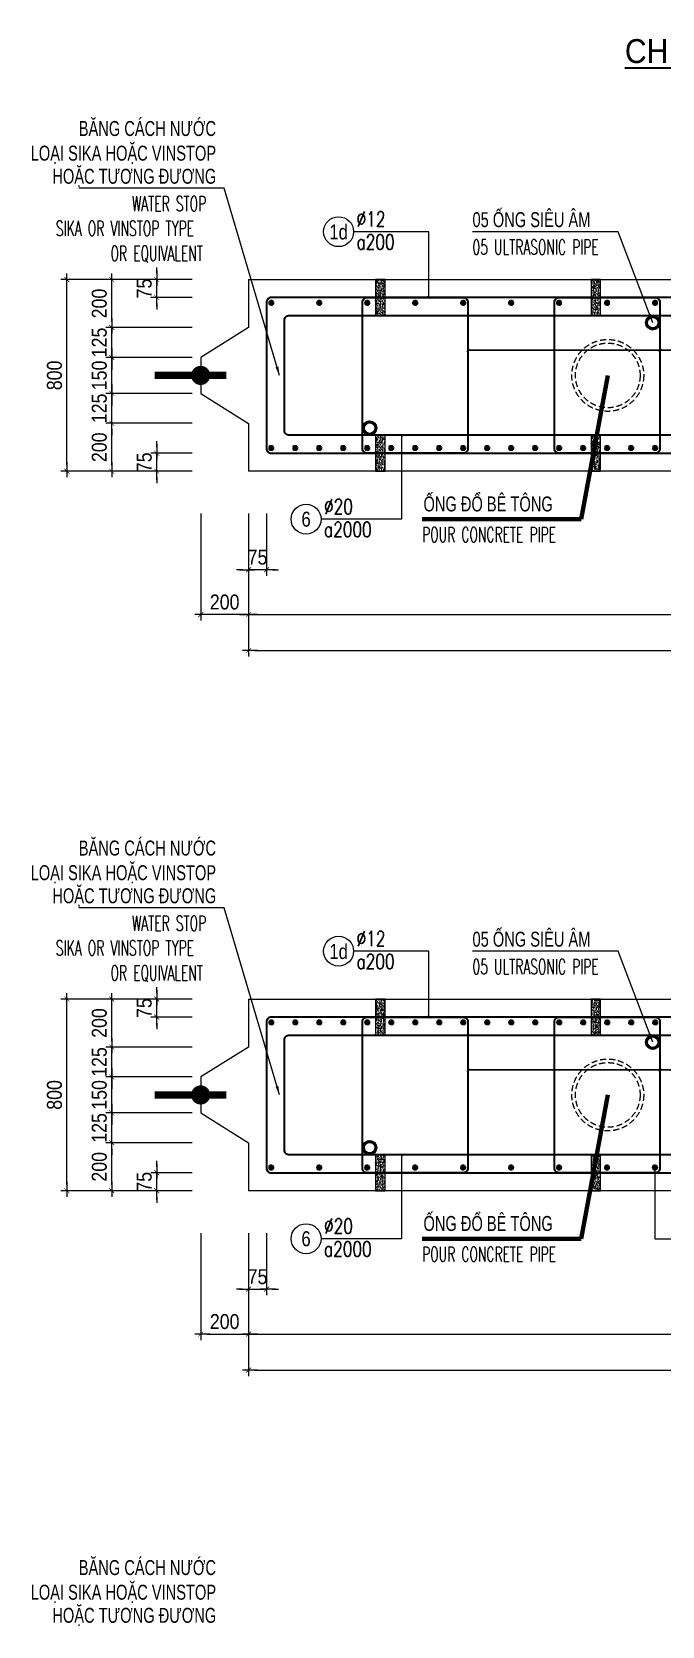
# Model space of a CAD drawing. Header units: millimetres. Extents: x -642477 to 1168880, y -27982 to 330379.
# Drawn here: x 324747 to 332643, y 81783 to 101745 of the extents above; entities that cross this region are included whole.
import ezdxf
from ezdxf.enums import TextEntityAlignment as Align

# ---------------------------------------------------------------- set-up
doc = ezdxf.new("R2010")
doc.units = ezdxf.units.MM
doc.linetypes.add('HIDDEN', pattern=[0.375, 0.25, -0.125])
doc.layers.get('0').update_dxf_attribs({"lineweight": 20})
doc.layers.get('Defpoints').update_dxf_attribs({"color": 151, "lineweight": 9})
for name, color, linetype, lineweight in [('NDC_S_BREAK-LINE', 1, 'Continuous', 15), ('NDC_S_DIAPHGRAM WALL', 3, 'Continuous', 20), ('NDC_S_DIM', 1, 'Continuous', 15), ('NDC_S_ENG TITLE', 3, 'Continuous', 20), ('NDC_S_HATCH MATERIAL', 8, 'Continuous', 13), ('NDC_S_LEADER', 1, 'Continuous', 15), ('NDC_S_LEVEL TEXT', 7, 'Continuous', 20), ('NDC_S_REBAR', 4, 'Continuous', 35), ('NDC_S_VN TEXT', 7, 'Continuous', 20), ('NDC_S_VN TITLE', 6, 'Continuous', 35)]:
    doc.layers.add(name, color=color, linetype=linetype, lineweight=lineweight)
doc.layers.add('NDC_S_REBAR DES.', color=2, linetype='Continuous')
doc.styles.add('ARIAL', font='arial.ttf', dxfattribs={"width": 0.8})
doc.styles.add('NDC_ARIAL', font='arial.ttf', dxfattribs={"width": 0.85})
doc.styles.add('NDC_DIM', font='', dxfattribs={"width": 0.75})
doc.styles.add('NDC_EN TXT', font='romans.shx', dxfattribs={"width": 0.8})
doc.styles.get('NDC_DIM').set_extended_font_data('Dotum')
doc.dimstyles.new('A1-NDC-1-25 (x3)', dxfattribs={"dimscale": 75, "dimtxt": 2.5, "dimasz": 1, "dimexe": 1, "dimexo": 0, "dimgap": 0.8, "dimtad": 1, "dimdec": 0, "dimlfac": 0.333333, "dimdsep": 46, "dimtxsty": 'NDC_ARIAL', "dimblk": 'DIMMARK', "dimcen": 49999.938995, "dimdle": 1.5, "dimclrd": 1, "dimclre": 1, "dimclrt": 3, "dimadec": 0, "dimazin": 0, "dimtfac": 1, "dimtdec": 0, "dimtix": 1, "dimtmove": 2, "dimatfit": 3, "dimfxl": 1, "dimarcsym": 0})
doc.dimstyles.new('NDC_dim_25', dxfattribs={"dimscale": 25, "dimtxt": 2.2, "dimasz": 1.5, "dimexe": 1.5, "dimexo": 2.5, "dimgap": 1, "dimtad": 1, "dimdec": 0, "dimzin": 0, "dimdsep": 46, "dimtxsty": 'NDC_DIM', "dimblk": 'DIMMARK', "dimcen": 0.09, "dimdle": 1.2, "dimclrd": 1, "dimclre": 1, "dimclrt": 3, "dimadec": 0, "dimazin": 0, "dimtfac": 1, "dimtdec": 0, "dimtix": 1, "dimtofl": 0, "dimtmove": 0, "dimatfit": 3, "dimfxl": 6, "dimfxlon": 1, "dimtolj": 1, "dimtzin": 0, "dimarcsym": 0})

# ---------------------------------------------------------------- blocks, each defined once
blk = doc.blocks.new('DIMMARK')
at = {"layer": 'NDC_S_DIM', "color": 1}
blk.add_line((-1.5, 0), (1, 0), dxfattribs=at)
at = {"layer": 'NDC_S_DIM', "color": 2, "const_width": 0.1}
blk.add_lwpolyline([(-0.42, -0.42), (0.42, 0.42)], dxfattribs=at)
blk = doc.blocks.new('Ong sieu am')
at = {"layer": 'NDC_S_HATCH MATERIAL'}
h = blk.add_hatch(dxfattribs=at)
h.set_pattern_fill('ANSI31', color=256, scale=20)
h.set_pattern_definition([(45, (0, 0), (-1.76776695, 1.76776695), [])])
h.paths.add_polyline_path([(-7119.3, 51158.9, 1), (-7179.3, 51158.9, 1)])
h.paths.add_polyline_path([(-7171.3, 51158.9, -1), (-7127.3, 51158.9, -1)], flags=16)
at = {"layer": 'NDC_S_REBAR DES.'}
for radius in [30, 22]:
    blk.add_circle((-7149.3, 51158.9), radius, dxfattribs=at)
blk = doc.blocks.new('ong do BT')
at = {"layer": 'NDC_S_HATCH MATERIAL', "linetype": 'HIDDEN', "ltscale": 100}
for radius in [150, 135]:
    blk.add_circle((-6323.7, 51237.8), radius, dxfattribs=at)
blk = doc.blocks.new('con ke BT')
at = {"layer": 'NDC_S_HATCH MATERIAL'}
h = blk.add_hatch(dxfattribs=at)
h.set_pattern_fill('AR-CONC', color=256, scale=2)
h.set_pattern_definition([(50, (0, 0), (14.3452037, -1.2550427), [1.5, -16.5]), (355, (0, 0), (-2.7750267, 15.0438427), [1.2, -13.2]), (100.451444, (1.195, -0.105), (11.570177, 13.7888), [1.274804, -14.0228422]), (46.1842, (0, 4), (21.3448266, -3.3103856), [2.25, -24.75]), (96.635635, (1.779, 3.724), (18.693239, 19.482372), [1.912207, -21.034275]), (351.184164, (0, 4), (18.693239, 19.482372), [1.8, -19.8]), (21, (2, 3), (11.938141, -8.0523778), [1.5, -16.5]), (326, (2, 3), (4.8663066, 14.503001), [1.2, -13.2]), (71.451445, (2.995, 2.329), (16.8044475, 6.450623), [1.274804, -14.0228422]), (37.5, (0, 0), (0.2431971, 6.6578771), [0, -13.04, 0, -13.4, 0, -13.25]), (7.5, (0, 0), (5.2613907, 7.8882342), [0, -7.64, 0, -12.74, 0, -5.05]), (327.5, (-4.46, 0), (10.6764487, -0.45109743), [0, -5, 0, -15.6, 0, -20.7]), (317.5, (-6.46, 0), (11.6637234, 2.0020996), [0, -6.5, 0, -10.36, 0, -14.7])])
h.paths.add_polyline_path([(-7076.9, 51430.9), (-7116.9, 51430.9), (-7116.9, 51280.9), (-7076.9, 51280.9)])
at = {"layer": 'NDC_S_BREAK-LINE'}
blk.add_lwpolyline([(-7116.9, 51430.9), (-7116.9, 51280.9), (-7076.9, 51280.9), (-7076.9, 51430.9)], close=True, dxfattribs=at)
blk = doc.blocks.new('*U2471')
at = {"layer": 'NDC_S_LEADER', "xscale": 3, "yscale": 3, "zscale": 3}
blk.add_blockref('con ke BT', (21291, -154068), dxfattribs=at)
blk = doc.blocks.new('*U2472')
at = {"layer": 'NDC_S_DIM', "color": 0, "linetype": 'ByBlock', "lineweight": -2, "transparency": 16777216}
for p in [(0, 0), (2700, 0)]:
    blk.add_blockref('*U2471', p, dxfattribs=at)
blk = doc.blocks.new('*U2473')
at = {"layer": 'NDC_S_LEADER', "xscale": 3, "yscale": 3, "zscale": 3}
blk.add_blockref('con ke BT', (21291, -154068), dxfattribs=at)
blk = doc.blocks.new('*U2474')
at = {"layer": 'NDC_S_DIM', "color": 0, "linetype": 'ByBlock', "lineweight": -2, "transparency": 16777216}
for p in [(0, 0), (2700, 0)]:
    blk.add_blockref('*U2473', p, dxfattribs=at)
blk = doc.blocks.new('*U367')
blk.add_circle((-2.5, 0), 2.5)
at = {"layer": 'NDC_S_VN TEXT', "color": 3, "style": 'NDC_EN TXT', "width": 0.75}
for tag, p in [('DK1', (0.5, 0.85)), ('KC1', (0.5, -2.97))]:
    blk.add_attdef(tag, p, '', height=2.5, dxfattribs=at)
at = {"layer": 'NDC_S_VN TEXT', "color": 7, "style": 'ARIAL', "width": 0.8}
blk.add_attdef('SH2', text='', height=2.5, dxfattribs=at).set_placement((-2.5, 0), align=Align.MIDDLE)
blk = doc.blocks.new('kata_block_THEP')
at = {"layer": 'NDC_S_REBAR', "color": 0}
for p, q in [((-0.5, 0), (0.5, 0)), ((-0.35, 0.35), (0.35, -0.35)), ((0.35, 0.35), (-0.35, -0.35)), ((0, 0.5), (0, -0.5))]:
    blk.add_line(p, q, dxfattribs=at)
at = {"layer": 'NDC_S_REBAR', "color": 0, "const_width": 0.0833}
blk.add_lwpolyline([(-0.5, 0, 1), (0.5, 0, 1), (-0.5, 0, 1)], format="xyb", dxfattribs=at)
blk = doc.blocks.new('*U2484')
at = {"layer": 'NDC_S_REBAR', "ltscale": 80, "xscale": 72, "yscale": 72, "zscale": 72}
blk.add_blockref('kata_block_THEP', (0, 0), dxfattribs=at)
blk = doc.blocks.new('*U2485')
at = {"layer": 'NDC_S_LEVEL TEXT', "color": 0, "linetype": 'ByBlock', "lineweight": -2, "transparency": 16777216}
for p in [(0, 0), (600.9, 0), (1201.8, 0), (1802.7, 0), (2403.6, 0), (3004.5, 0), (3605.4, 0), (4206.3, 0), (4807.2, 0)]:
    blk.add_blockref('*U2484', p, dxfattribs=at)
blk = doc.blocks.new('*U2462')
at = {"layer": 'NDC_S_REBAR', "ltscale": 80, "xscale": 72, "yscale": 72, "zscale": 72}
blk.add_blockref('kata_block_THEP', (0, 0), dxfattribs=at)
blk = doc.blocks.new('*U2463')
at = {"layer": 'NDC_S_LEVEL TEXT', "color": 0, "linetype": 'ByBlock', "lineweight": -2, "transparency": 16777216}
for p in [(0, 0), (300.6, 0), (601.2, 0), (901.8, 0), (1202.4, 0), (1503, 0), (1803.6, 0), (2104.2, 0), (2404.8, 0), (2705.4, 0), (3006, 0), (3306.6, 0), (3607.2, 0), (3907.8, 0), (4208.4, 0), (4509, 0), (4809.6, 0)]:
    blk.add_blockref('*U2462', p, dxfattribs=at)
blk = doc.blocks.new('*U2465')
at = {"layer": 'NDC_S_LEADER', "xscale": 3, "yscale": 3, "zscale": 3}
blk.add_blockref('con ke BT', (21291, -154068), dxfattribs=at)
blk = doc.blocks.new('*U2466')
at = {"layer": 'NDC_S_DIM', "color": 0, "linetype": 'ByBlock', "lineweight": -2, "transparency": 16777216}
for p in [(0, 0), (2700, 0)]:
    blk.add_blockref('*U2465', p, dxfattribs=at)
blk = doc.blocks.new('*U2467')
at = {"layer": 'NDC_S_LEADER', "xscale": 3, "yscale": 3, "zscale": 3}
blk.add_blockref('con ke BT', (21291, -154068), dxfattribs=at)
blk = doc.blocks.new('*U2468')
at = {"layer": 'NDC_S_DIM', "color": 0, "linetype": 'ByBlock', "lineweight": -2, "transparency": 16777216}
for p in [(0, 0), (2700, 0)]:
    blk.add_blockref('*U2467', p, dxfattribs=at)
blk = doc.blocks.new('*U2477')
at = {"layer": 'NDC_S_REBAR', "ltscale": 80, "xscale": 72, "yscale": 72, "zscale": 72}
blk.add_blockref('kata_block_THEP', (0, 0), dxfattribs=at)
blk = doc.blocks.new('*U2478')
at = {"layer": 'NDC_S_LEVEL TEXT', "color": 0, "linetype": 'ByBlock', "lineweight": -2, "transparency": 16777216}
for p in [(0, 0), (600.9, 0), (1201.8, 0), (1802.7, 0), (2403.6, 0), (3004.5, 0), (3605.4, 0), (4206.3, 0), (4807.2, 0)]:
    blk.add_blockref('*U2477', p, dxfattribs=at)
blk = doc.blocks.new('*U2479')
at = {"layer": 'NDC_S_REBAR', "ltscale": 80, "xscale": 72, "yscale": 72, "zscale": 72}
blk.add_blockref('kata_block_THEP', (0, 0), dxfattribs=at)
blk = doc.blocks.new('*U2464')
at = {"layer": 'NDC_S_LEVEL TEXT', "color": 0, "linetype": 'ByBlock', "lineweight": -2, "transparency": 16777216}
for p in [(0, 0), (300.6, 0), (601.2, 0), (901.8, 0), (1202.4, 0), (1503, 0), (1803.6, 0), (2104.2, 0), (2404.8, 0), (2705.4, 0), (3006, 0), (3306.6, 0), (3607.2, 0), (3907.8, 0), (4208.4, 0), (4509, 0), (4809.6, 0)]:
    blk.add_blockref('*U2479', p, dxfattribs=at)
blk = doc.blocks.new('*D2495')
at = {"layer": 'Defpoints', "color": 0, "ltscale": 100, "transparency": 16777216}
for p in [(327462, 95714), (344262, 95714), (344262, 94449)]:
    blk.add_point(p, dxfattribs=at)
at = {"layer": 'NDC_S_DIM', "color": 1, "lineweight": -2, "ltscale": 100, "transparency": 16777216}
for p, q in [((327462, 95714), (327462, 94374)), ((344262, 95714), (344262, 94374)), ((327537, 94449), (344187, 94449))]:
    blk.add_line(p, q, dxfattribs=at)
at = {"layer": 'NDC_S_DIM', "color": 1, "lineweight": -2, "ltscale": 100, "transparency": 16777216, "xscale": 75, "yscale": 75, "zscale": 75, "rotation": 180}
blk.add_blockref('DIMMARK', (327462, 94449), dxfattribs=at)
at = {"layer": 'NDC_S_DIM', "color": 1, "lineweight": -2, "ltscale": 100, "transparency": 16777216, "xscale": 75, "yscale": 75, "zscale": 75}
blk.add_blockref('DIMMARK', (344262, 94449), dxfattribs=at)
at = {"layer": 'NDC_S_DIM', "color": 3, "ltscale": 100, "transparency": 16777216, "insert": (335862, 94605), "char_height": 187.5, "attachment_point": 5, "style": 'NDC_ARIAL'}
blk.add_mtext('5600', dxfattribs=at)
blk = doc.blocks.new('*D2497')
at = {"layer": 'Defpoints', "color": 0, "ltscale": 100, "transparency": 16777216}
for p in [(327462, 95714), (344262, 95714), (344262, 93999)]:
    blk.add_point(p, dxfattribs=at)
at = {"layer": 'NDC_S_DIM', "color": 1, "lineweight": -2, "ltscale": 100, "transparency": 16777216}
for p, q in [((327462, 95714), (327462, 93924)), ((344262, 95714), (344262, 93924)), ((327537, 93999), (344187, 93999))]:
    blk.add_line(p, q, dxfattribs=at)
at = {"layer": 'NDC_S_DIM', "color": 1, "lineweight": -2, "ltscale": 100, "transparency": 16777216, "xscale": 75, "yscale": 75, "zscale": 75, "rotation": 180}
blk.add_blockref('DIMMARK', (327462, 93999), dxfattribs=at)
at = {"layer": 'NDC_S_DIM', "color": 1, "lineweight": -2, "ltscale": 100, "transparency": 16777216, "xscale": 75, "yscale": 75, "zscale": 75}
blk.add_blockref('DIMMARK', (344262, 93999), dxfattribs=at)
at = {"layer": 'NDC_S_DIM', "color": 3, "ltscale": 100, "transparency": 16777216, "insert": (335862, 94155), "char_height": 187.5, "attachment_point": 5, "style": 'NDC_ARIAL'}
blk.add_mtext('5600', dxfattribs=at)
blk = doc.blocks.new('*D2506')
at = {"layer": 'Defpoints', "color": 0, "ltscale": 100, "transparency": 16777216}
for p in [(327462, 86704), (327687, 86704), (327687, 86002)]:
    blk.add_point(p, dxfattribs=at)
at = {"layer": 'NDC_S_DIM', "color": 1, "lineweight": -2, "ltscale": 100, "transparency": 16777216}
for p, q in [((327462, 86704), (327462, 85927)), ((327687, 86704), (327687, 85927)), ((327387, 86002), (327312, 86002)), ((327462, 86002), (327687, 86002)), ((327762, 86002), (327837, 86002))]:
    blk.add_line(p, q, dxfattribs=at)
at = {"layer": 'NDC_S_DIM', "color": 1, "lineweight": -2, "ltscale": 100, "transparency": 16777216, "xscale": 75, "yscale": 75, "zscale": 75}
blk.add_blockref('DIMMARK', (327462, 86002), dxfattribs=at)
at = {"layer": 'NDC_S_DIM', "color": 1, "lineweight": -2, "ltscale": 100, "transparency": 16777216, "xscale": 75, "yscale": 75, "zscale": 75, "rotation": 180}
blk.add_blockref('DIMMARK', (327687, 86002), dxfattribs=at)
at = {"layer": 'NDC_S_DIM', "color": 3, "ltscale": 100, "transparency": 16777216, "insert": (327574, 86157), "char_height": 187.5, "attachment_point": 5, "style": 'NDC_ARIAL'}
blk.add_mtext('75', dxfattribs=at)
blk = doc.blocks.new('*D2508')
at = {"layer": 'Defpoints', "color": 0, "ltscale": 100, "transparency": 16777216}
for p in [(326862, 86704), (327462, 86704), (327462, 85439)]:
    blk.add_point(p, dxfattribs=at)
at = {"layer": 'NDC_S_DIM', "color": 1, "lineweight": -2, "ltscale": 100, "transparency": 16777216}
for p, q in [((326862, 86704), (326862, 85364)), ((327462, 86704), (327462, 85364)), ((326937, 85439), (327387, 85439))]:
    blk.add_line(p, q, dxfattribs=at)
at = {"layer": 'NDC_S_DIM', "color": 1, "lineweight": -2, "ltscale": 100, "transparency": 16777216, "xscale": 75, "yscale": 75, "zscale": 75, "rotation": 180}
blk.add_blockref('DIMMARK', (326862, 85439), dxfattribs=at)
at = {"layer": 'NDC_S_DIM', "color": 1, "lineweight": -2, "ltscale": 100, "transparency": 16777216, "xscale": 75, "yscale": 75, "zscale": 75}
blk.add_blockref('DIMMARK', (327462, 85439), dxfattribs=at)
at = {"layer": 'NDC_S_DIM', "color": 3, "ltscale": 100, "transparency": 16777216, "insert": (327162, 85595), "char_height": 187.5, "attachment_point": 5, "style": 'NDC_ARIAL'}
blk.add_mtext('200', dxfattribs=at)
blk = doc.blocks.new('*D2509')
at = {"layer": 'Defpoints', "color": 0, "ltscale": 100, "transparency": 16777216}
for p in [(327462, 86704), (344262, 86704), (344262, 85439)]:
    blk.add_point(p, dxfattribs=at)
at = {"layer": 'NDC_S_DIM', "color": 1, "lineweight": -2, "ltscale": 100, "transparency": 16777216}
for p, q in [((327462, 86704), (327462, 85364)), ((344262, 86704), (344262, 85364)), ((327537, 85439), (344187, 85439))]:
    blk.add_line(p, q, dxfattribs=at)
at = {"layer": 'NDC_S_DIM', "color": 1, "lineweight": -2, "ltscale": 100, "transparency": 16777216, "xscale": 75, "yscale": 75, "zscale": 75, "rotation": 180}
blk.add_blockref('DIMMARK', (327462, 85439), dxfattribs=at)
at = {"layer": 'NDC_S_DIM', "color": 1, "lineweight": -2, "ltscale": 100, "transparency": 16777216, "xscale": 75, "yscale": 75, "zscale": 75}
blk.add_blockref('DIMMARK', (344262, 85439), dxfattribs=at)
at = {"layer": 'NDC_S_DIM', "color": 3, "ltscale": 100, "transparency": 16777216, "insert": (335862, 85595), "char_height": 187.5, "attachment_point": 5, "style": 'NDC_ARIAL'}
blk.add_mtext('5600', dxfattribs=at)
blk = doc.blocks.new('*D2511')
at = {"layer": 'Defpoints', "color": 0, "ltscale": 100, "transparency": 16777216}
for p in [(327462, 86704), (344262, 86704), (344262, 84989)]:
    blk.add_point(p, dxfattribs=at)
at = {"layer": 'NDC_S_DIM', "color": 1, "lineweight": -2, "ltscale": 100, "transparency": 16777216}
for p, q in [((327462, 86704), (327462, 84914)), ((344262, 86704), (344262, 84914)), ((327537, 84989), (344187, 84989))]:
    blk.add_line(p, q, dxfattribs=at)
at = {"layer": 'NDC_S_DIM', "color": 1, "lineweight": -2, "ltscale": 100, "transparency": 16777216, "xscale": 75, "yscale": 75, "zscale": 75, "rotation": 180}
blk.add_blockref('DIMMARK', (327462, 84989), dxfattribs=at)
at = {"layer": 'NDC_S_DIM', "color": 1, "lineweight": -2, "ltscale": 100, "transparency": 16777216, "xscale": 75, "yscale": 75, "zscale": 75}
blk.add_blockref('DIMMARK', (344262, 84989), dxfattribs=at)
at = {"layer": 'NDC_S_DIM', "color": 3, "ltscale": 100, "transparency": 16777216, "insert": (335862, 85145), "char_height": 187.5, "attachment_point": 5, "style": 'NDC_ARIAL'}
blk.add_mtext('5600', dxfattribs=at)
blk = doc.blocks.new('*D2543')
at = {"layer": 'Defpoints', "color": 0, "ltscale": 100, "transparency": 16777216}
for p in [(327462, 95714), (327687, 95714), (327462, 95011)]:
    blk.add_point(p, dxfattribs=at)
at = {"layer": 'NDC_S_DIM', "color": 1, "lineweight": -2, "ltscale": 100, "transparency": 16777216}
for p, q in [((327462, 95714), (327462, 94936)), ((327687, 95714), (327687, 94936)), ((327387, 95011), (327312, 95011)), ((327687, 95011), (327462, 95011)), ((327762, 95011), (327837, 95011))]:
    blk.add_line(p, q, dxfattribs=at)
at = {"layer": 'NDC_S_DIM', "color": 1, "lineweight": -2, "ltscale": 100, "transparency": 16777216, "xscale": 75, "yscale": 75, "zscale": 75}
blk.add_blockref('DIMMARK', (327462, 95011), dxfattribs=at)
at = {"layer": 'NDC_S_DIM', "color": 1, "lineweight": -2, "ltscale": 100, "transparency": 16777216, "xscale": 75, "yscale": 75, "zscale": 75, "rotation": 180}
blk.add_blockref('DIMMARK', (327687, 95011), dxfattribs=at)
at = {"layer": 'NDC_S_DIM', "color": 3, "ltscale": 100, "transparency": 16777216, "insert": (327574, 95167), "char_height": 187.5, "attachment_point": 5, "style": 'NDC_ARIAL'}
blk.add_mtext('75', dxfattribs=at)
blk = doc.blocks.new('*D2544')
at = {"layer": 'Defpoints', "color": 0, "ltscale": 100, "transparency": 16777216}
for p in [(326862, 95714), (327462, 95714), (326862, 94449)]:
    blk.add_point(p, dxfattribs=at)
at = {"layer": 'NDC_S_DIM', "color": 1, "lineweight": -2, "ltscale": 100, "transparency": 16777216}
for p, q in [((326862, 95714), (326862, 94374)), ((327462, 95714), (327462, 94374)), ((327387, 94449), (326937, 94449))]:
    blk.add_line(p, q, dxfattribs=at)
at = {"layer": 'NDC_S_DIM', "color": 1, "lineweight": -2, "ltscale": 100, "transparency": 16777216, "xscale": 75, "yscale": 75, "zscale": 75, "rotation": 180}
blk.add_blockref('DIMMARK', (326862, 94449), dxfattribs=at)
at = {"layer": 'NDC_S_DIM', "color": 1, "lineweight": -2, "ltscale": 100, "transparency": 16777216, "xscale": 75, "yscale": 75, "zscale": 75}
blk.add_blockref('DIMMARK', (327462, 94449), dxfattribs=at)
at = {"layer": 'NDC_S_DIM', "color": 3, "ltscale": 100, "transparency": 16777216, "insert": (327162, 94605), "char_height": 187.5, "attachment_point": 5, "style": 'NDC_ARIAL'}
blk.add_mtext('200', dxfattribs=at)
blk = doc.blocks.new('*D2545')
at = {"layer": 'Defpoints', "color": 0, "ltscale": 100, "transparency": 16777216}
for p in [(325748, 96844), (326756, 96844), (326756, 96244)]:
    blk.add_point(p, dxfattribs=at)
at = {"layer": 'NDC_S_DIM', "color": 1, "lineweight": -2, "ltscale": 100, "transparency": 16777216}
for p, q in [((326756, 96844), (325673, 96844)), ((325748, 96319), (325748, 96769)), ((326756, 96244), (325673, 96244))]:
    blk.add_line(p, q, dxfattribs=at)
at = {"layer": 'NDC_S_DIM', "color": 1, "lineweight": -2, "ltscale": 100, "transparency": 16777216, "xscale": 75, "yscale": 75, "zscale": 75}
for p, rotation in [((325748, 96844), 90), ((325748, 96244), 270)]:
    blk.add_blockref('DIMMARK', p, dxfattribs=dict(at, rotation=rotation))
at = {"layer": 'NDC_S_DIM', "color": 3, "ltscale": 100, "transparency": 16777216, "insert": (325592, 96544), "char_height": 187.5, "attachment_point": 5, "rotation": 90, "style": 'NDC_ARIAL'}
blk.add_mtext('200', dxfattribs=at)
blk = doc.blocks.new('*D2546')
at = {"layer": 'Defpoints', "color": 0, "ltscale": 100, "transparency": 16777216}
for p in [(325748, 97219), (326756, 97219), (326756, 96844)]:
    blk.add_point(p, dxfattribs=at)
at = {"layer": 'NDC_S_DIM', "color": 1, "lineweight": -2, "ltscale": 100, "transparency": 16777216}
for p, q in [((325748, 97294), (325748, 97369)), ((326756, 97219), (325673, 97219)), ((325748, 96844), (325748, 97219)), ((326756, 96844), (325673, 96844)), ((325748, 96769), (325748, 96694))]:
    blk.add_line(p, q, dxfattribs=at)
at = {"layer": 'NDC_S_DIM', "color": 1, "lineweight": -2, "ltscale": 100, "transparency": 16777216, "xscale": 75, "yscale": 75, "zscale": 75}
for p, rotation in [((325748, 97219), 270), ((325748, 96844), 90)]:
    blk.add_blockref('DIMMARK', p, dxfattribs=dict(at, rotation=rotation))
at = {"layer": 'NDC_S_DIM', "color": 3, "ltscale": 100, "transparency": 16777216, "insert": (325592, 97031), "char_height": 187.5, "attachment_point": 5, "rotation": 90, "style": 'NDC_ARIAL'}
blk.add_mtext('125', dxfattribs=at)
blk = doc.blocks.new('*D2547')
at = {"layer": 'Defpoints', "color": 0, "ltscale": 100, "transparency": 16777216}
for p in [(325748, 97669), (326756, 97669), (326756, 97219)]:
    blk.add_point(p, dxfattribs=at)
at = {"layer": 'NDC_S_DIM', "color": 1, "lineweight": -2, "ltscale": 100, "transparency": 16777216}
for p, q in [((325748, 97744), (325748, 97819)), ((326756, 97669), (325673, 97669)), ((325748, 97219), (325748, 97669)), ((326756, 97219), (325673, 97219)), ((325748, 97144), (325748, 97069))]:
    blk.add_line(p, q, dxfattribs=at)
at = {"layer": 'NDC_S_DIM', "color": 1, "lineweight": -2, "ltscale": 100, "transparency": 16777216, "xscale": 75, "yscale": 75, "zscale": 75}
for p, rotation in [((325748, 97669), 270), ((325748, 97219), 90)]:
    blk.add_blockref('DIMMARK', p, dxfattribs=dict(at, rotation=rotation))
at = {"layer": 'NDC_S_DIM', "color": 3, "ltscale": 100, "transparency": 16777216, "insert": (325592, 97444), "char_height": 187.5, "attachment_point": 5, "rotation": 90, "style": 'NDC_ARIAL'}
blk.add_mtext('150', dxfattribs=at)
blk = doc.blocks.new('*D2548')
at = {"layer": 'Defpoints', "color": 0, "ltscale": 100, "transparency": 16777216}
for p in [(325748, 98044), (326756, 98044), (326756, 97669)]:
    blk.add_point(p, dxfattribs=at)
at = {"layer": 'NDC_S_DIM', "color": 1, "lineweight": -2, "ltscale": 100, "transparency": 16777216}
for p, q in [((326756, 98044), (325673, 98044)), ((325748, 98119), (325748, 98194)), ((325748, 97669), (325748, 98044)), ((326756, 97669), (325673, 97669)), ((325748, 97594), (325748, 97519))]:
    blk.add_line(p, q, dxfattribs=at)
at = {"layer": 'NDC_S_DIM', "color": 1, "lineweight": -2, "ltscale": 100, "transparency": 16777216, "xscale": 75, "yscale": 75, "zscale": 75}
for p, rotation in [((325748, 98044), 270), ((325748, 97669), 90)]:
    blk.add_blockref('DIMMARK', p, dxfattribs=dict(at, rotation=rotation))
at = {"layer": 'NDC_S_DIM', "color": 3, "ltscale": 100, "transparency": 16777216, "insert": (325592, 97856), "char_height": 187.5, "attachment_point": 5, "rotation": 90, "style": 'NDC_ARIAL'}
blk.add_mtext('125', dxfattribs=at)
blk = doc.blocks.new('*D2549')
at = {"layer": 'Defpoints', "color": 0, "ltscale": 100, "transparency": 16777216}
for p in [(325748, 98644), (326756, 98644), (326756, 98044)]:
    blk.add_point(p, dxfattribs=at)
at = {"layer": 'NDC_S_DIM', "color": 1, "lineweight": -2, "ltscale": 100, "transparency": 16777216}
for p, q in [((326756, 98644), (325673, 98644)), ((325748, 98119), (325748, 98569)), ((326756, 98044), (325673, 98044))]:
    blk.add_line(p, q, dxfattribs=at)
at = {"layer": 'NDC_S_DIM', "color": 1, "lineweight": -2, "ltscale": 100, "transparency": 16777216, "xscale": 75, "yscale": 75, "zscale": 75}
for p, rotation in [((325748, 98644), 90), ((325748, 98044), 270)]:
    blk.add_blockref('DIMMARK', p, dxfattribs=dict(at, rotation=rotation))
at = {"layer": 'NDC_S_DIM', "color": 3, "ltscale": 100, "transparency": 16777216, "insert": (325592, 98344), "char_height": 187.5, "attachment_point": 5, "rotation": 90, "style": 'NDC_ARIAL'}
blk.add_mtext('200', dxfattribs=at)
blk = doc.blocks.new('*D2550')
at = {"layer": 'Defpoints', "color": 0, "ltscale": 100, "transparency": 16777216}
for p in [(325186, 98644), (326756, 98644), (326756, 96244)]:
    blk.add_point(p, dxfattribs=at)
at = {"layer": 'NDC_S_DIM', "color": 1, "lineweight": -2, "ltscale": 100, "transparency": 16777216}
for p, q in [((326756, 98644), (325111, 98644)), ((325186, 96319), (325186, 98569)), ((326756, 96244), (325111, 96244))]:
    blk.add_line(p, q, dxfattribs=at)
at = {"layer": 'NDC_S_DIM', "color": 1, "lineweight": -2, "ltscale": 100, "transparency": 16777216, "xscale": 75, "yscale": 75, "zscale": 75}
for p, rotation in [((325186, 98644), 90), ((325186, 96244), 270)]:
    blk.add_blockref('DIMMARK', p, dxfattribs=dict(at, rotation=rotation))
at = {"layer": 'NDC_S_DIM', "color": 3, "ltscale": 100, "transparency": 16777216, "insert": (325030, 97444), "char_height": 187.5, "attachment_point": 5, "rotation": 90, "style": 'NDC_ARIAL'}
blk.add_mtext('800', dxfattribs=at)
blk = doc.blocks.new('*D2551')
at = {"layer": 'Defpoints', "color": 0, "ltscale": 100, "transparency": 16777216}
for p in [(326311, 96469), (326756, 96469), (326756, 96244)]:
    blk.add_point(p, dxfattribs=at)
at = {"layer": 'NDC_S_DIM', "color": 1, "lineweight": -2, "ltscale": 100, "transparency": 16777216}
for p, q in [((326756, 96469), (326236, 96469)), ((326311, 96544), (326311, 96619)), ((326311, 96244), (326311, 96469)), ((326756, 96244), (326236, 96244)), ((326311, 96169), (326311, 96094))]:
    blk.add_line(p, q, dxfattribs=at)
at = {"layer": 'NDC_S_DIM', "color": 1, "lineweight": -2, "ltscale": 100, "transparency": 16777216, "xscale": 75, "yscale": 75, "zscale": 75}
for p, rotation in [((326311, 96469), 270), ((326311, 96244), 90)]:
    blk.add_blockref('DIMMARK', p, dxfattribs=dict(at, rotation=rotation))
at = {"layer": 'NDC_S_DIM', "color": 3, "ltscale": 100, "transparency": 16777216, "insert": (326155, 96356), "char_height": 187.5, "attachment_point": 5, "rotation": 90, "style": 'NDC_ARIAL'}
blk.add_mtext('75', dxfattribs=at)
blk = doc.blocks.new('*D2552')
at = {"layer": 'Defpoints', "color": 0, "ltscale": 100, "transparency": 16777216}
for p in [(326311, 98644), (326756, 98644), (326756, 98419)]:
    blk.add_point(p, dxfattribs=at)
at = {"layer": 'NDC_S_DIM', "color": 1, "lineweight": -2, "ltscale": 100, "transparency": 16777216}
for p, q in [((326756, 98644), (326236, 98644)), ((326311, 98719), (326311, 98794)), ((326311, 98419), (326311, 98644)), ((326756, 98419), (326236, 98419)), ((326311, 98344), (326311, 98269))]:
    blk.add_line(p, q, dxfattribs=at)
at = {"layer": 'NDC_S_DIM', "color": 1, "lineweight": -2, "ltscale": 100, "transparency": 16777216, "xscale": 75, "yscale": 75, "zscale": 75}
for p, rotation in [((326311, 98644), 270), ((326311, 98419), 90)]:
    blk.add_blockref('DIMMARK', p, dxfattribs=dict(at, rotation=rotation))
at = {"layer": 'NDC_S_DIM', "color": 3, "ltscale": 100, "transparency": 16777216, "insert": (326155, 98531), "char_height": 187.5, "attachment_point": 5, "rotation": 90, "style": 'NDC_ARIAL'}
blk.add_mtext('75', dxfattribs=at)
blk = doc.blocks.new('*D2553')
at = {"layer": 'Defpoints', "color": 0, "ltscale": 100, "transparency": 16777216}
for p in [(325748, 87834), (326756, 87834), (326756, 87234)]:
    blk.add_point(p, dxfattribs=at)
at = {"layer": 'NDC_S_DIM', "color": 1, "lineweight": -2, "ltscale": 100, "transparency": 16777216}
for p, q in [((326756, 87834), (325673, 87834)), ((325748, 87309), (325748, 87759)), ((326756, 87234), (325673, 87234))]:
    blk.add_line(p, q, dxfattribs=at)
at = {"layer": 'NDC_S_DIM', "color": 1, "lineweight": -2, "ltscale": 100, "transparency": 16777216, "xscale": 75, "yscale": 75, "zscale": 75}
for p, rotation in [((325748, 87834), 90), ((325748, 87234), 270)]:
    blk.add_blockref('DIMMARK', p, dxfattribs=dict(at, rotation=rotation))
at = {"layer": 'NDC_S_DIM', "color": 3, "ltscale": 100, "transparency": 16777216, "insert": (325592, 87534), "char_height": 187.5, "attachment_point": 5, "rotation": 90, "style": 'NDC_ARIAL'}
blk.add_mtext('200', dxfattribs=at)
blk = doc.blocks.new('*D2554')
at = {"layer": 'Defpoints', "color": 0, "ltscale": 100, "transparency": 16777216}
for p in [(325748, 88209), (326756, 88209), (326756, 87834)]:
    blk.add_point(p, dxfattribs=at)
at = {"layer": 'NDC_S_DIM', "color": 1, "lineweight": -2, "ltscale": 100, "transparency": 16777216}
for p, q in [((325748, 88284), (325748, 88359)), ((326756, 88209), (325673, 88209)), ((325748, 87834), (325748, 88209)), ((326756, 87834), (325673, 87834)), ((325748, 87759), (325748, 87684))]:
    blk.add_line(p, q, dxfattribs=at)
at = {"layer": 'NDC_S_DIM', "color": 1, "lineweight": -2, "ltscale": 100, "transparency": 16777216, "xscale": 75, "yscale": 75, "zscale": 75}
for p, rotation in [((325748, 88209), 270), ((325748, 87834), 90)]:
    blk.add_blockref('DIMMARK', p, dxfattribs=dict(at, rotation=rotation))
at = {"layer": 'NDC_S_DIM', "color": 3, "ltscale": 100, "transparency": 16777216, "insert": (325592, 88021), "char_height": 187.5, "attachment_point": 5, "rotation": 90, "style": 'NDC_ARIAL'}
blk.add_mtext('125', dxfattribs=at)
blk = doc.blocks.new('*D2555')
at = {"layer": 'Defpoints', "color": 0, "ltscale": 100, "transparency": 16777216}
for p in [(325748, 88659), (326756, 88659), (326756, 88209)]:
    blk.add_point(p, dxfattribs=at)
at = {"layer": 'NDC_S_DIM', "color": 1, "lineweight": -2, "ltscale": 100, "transparency": 16777216}
for p, q in [((326756, 88659), (325673, 88659)), ((325748, 88734), (325748, 88809)), ((325748, 88209), (325748, 88659)), ((326756, 88209), (325673, 88209)), ((325748, 88134), (325748, 88059))]:
    blk.add_line(p, q, dxfattribs=at)
at = {"layer": 'NDC_S_DIM', "color": 1, "lineweight": -2, "ltscale": 100, "transparency": 16777216, "xscale": 75, "yscale": 75, "zscale": 75}
for p, rotation in [((325748, 88659), 270), ((325748, 88209), 90)]:
    blk.add_blockref('DIMMARK', p, dxfattribs=dict(at, rotation=rotation))
at = {"layer": 'NDC_S_DIM', "color": 3, "ltscale": 100, "transparency": 16777216, "insert": (325592, 88434), "char_height": 187.5, "attachment_point": 5, "rotation": 90, "style": 'NDC_ARIAL'}
blk.add_mtext('150', dxfattribs=at)
blk = doc.blocks.new('*D2556')
at = {"layer": 'Defpoints', "color": 0, "ltscale": 100, "transparency": 16777216}
for p in [(325748, 89034), (326756, 89034), (326756, 88659)]:
    blk.add_point(p, dxfattribs=at)
at = {"layer": 'NDC_S_DIM', "color": 1, "lineweight": -2, "ltscale": 100, "transparency": 16777216}
for p, q in [((325748, 89109), (325748, 89184)), ((326756, 89034), (325673, 89034)), ((325748, 88659), (325748, 89034)), ((326756, 88659), (325673, 88659)), ((325748, 88584), (325748, 88509))]:
    blk.add_line(p, q, dxfattribs=at)
at = {"layer": 'NDC_S_DIM', "color": 1, "lineweight": -2, "ltscale": 100, "transparency": 16777216, "xscale": 75, "yscale": 75, "zscale": 75}
for p, rotation in [((325748, 89034), 270), ((325748, 88659), 90)]:
    blk.add_blockref('DIMMARK', p, dxfattribs=dict(at, rotation=rotation))
at = {"layer": 'NDC_S_DIM', "color": 3, "ltscale": 100, "transparency": 16777216, "insert": (325592, 88846), "char_height": 187.5, "attachment_point": 5, "rotation": 90, "style": 'NDC_ARIAL'}
blk.add_mtext('125', dxfattribs=at)
blk = doc.blocks.new('*D2557')
at = {"layer": 'Defpoints', "color": 0, "ltscale": 100, "transparency": 16777216}
for p in [(325748, 89634), (326756, 89634), (326756, 89034)]:
    blk.add_point(p, dxfattribs=at)
at = {"layer": 'NDC_S_DIM', "color": 1, "lineweight": -2, "ltscale": 100, "transparency": 16777216}
for p, q in [((326756, 89634), (325673, 89634)), ((325748, 89109), (325748, 89559)), ((326756, 89034), (325673, 89034))]:
    blk.add_line(p, q, dxfattribs=at)
at = {"layer": 'NDC_S_DIM', "color": 1, "lineweight": -2, "ltscale": 100, "transparency": 16777216, "xscale": 75, "yscale": 75, "zscale": 75}
for p, rotation in [((325748, 89634), 90), ((325748, 89034), 270)]:
    blk.add_blockref('DIMMARK', p, dxfattribs=dict(at, rotation=rotation))
at = {"layer": 'NDC_S_DIM', "color": 3, "ltscale": 100, "transparency": 16777216, "insert": (325592, 89334), "char_height": 187.5, "attachment_point": 5, "rotation": 90, "style": 'NDC_ARIAL'}
blk.add_mtext('200', dxfattribs=at)
blk = doc.blocks.new('*D2558')
at = {"layer": 'Defpoints', "color": 0, "ltscale": 100, "transparency": 16777216}
for p in [(325186, 89634), (326756, 89634), (326756, 87234)]:
    blk.add_point(p, dxfattribs=at)
at = {"layer": 'NDC_S_DIM', "color": 1, "lineweight": -2, "ltscale": 100, "transparency": 16777216}
for p, q in [((326756, 89634), (325111, 89634)), ((325186, 87309), (325186, 89559)), ((326756, 87234), (325111, 87234))]:
    blk.add_line(p, q, dxfattribs=at)
at = {"layer": 'NDC_S_DIM', "color": 1, "lineweight": -2, "ltscale": 100, "transparency": 16777216, "xscale": 75, "yscale": 75, "zscale": 75}
for p, rotation in [((325186, 89634), 90), ((325186, 87234), 270)]:
    blk.add_blockref('DIMMARK', p, dxfattribs=dict(at, rotation=rotation))
at = {"layer": 'NDC_S_DIM', "color": 3, "ltscale": 100, "transparency": 16777216, "insert": (325030, 88434), "char_height": 187.5, "attachment_point": 5, "rotation": 90, "style": 'NDC_ARIAL'}
blk.add_mtext('800', dxfattribs=at)
blk = doc.blocks.new('*D2559')
at = {"layer": 'Defpoints', "color": 0, "ltscale": 100, "transparency": 16777216}
for p in [(326311, 87459), (326756, 87459), (326756, 87234)]:
    blk.add_point(p, dxfattribs=at)
at = {"layer": 'NDC_S_DIM', "color": 1, "lineweight": -2, "ltscale": 100, "transparency": 16777216}
for p, q in [((326756, 87459), (326236, 87459)), ((326311, 87534), (326311, 87609)), ((326311, 87234), (326311, 87459)), ((326756, 87234), (326236, 87234)), ((326311, 87159), (326311, 87084))]:
    blk.add_line(p, q, dxfattribs=at)
at = {"layer": 'NDC_S_DIM', "color": 1, "lineweight": -2, "ltscale": 100, "transparency": 16777216, "xscale": 75, "yscale": 75, "zscale": 75}
for p, rotation in [((326311, 87459), 270), ((326311, 87234), 90)]:
    blk.add_blockref('DIMMARK', p, dxfattribs=dict(at, rotation=rotation))
at = {"layer": 'NDC_S_DIM', "color": 3, "ltscale": 100, "transparency": 16777216, "insert": (326155, 87346), "char_height": 187.5, "attachment_point": 5, "rotation": 90, "style": 'NDC_ARIAL'}
blk.add_mtext('75', dxfattribs=at)
blk = doc.blocks.new('*D2560')
at = {"layer": 'Defpoints', "color": 0, "ltscale": 100, "transparency": 16777216}
for p in [(326311, 89634), (326756, 89634), (326756, 89409)]:
    blk.add_point(p, dxfattribs=at)
at = {"layer": 'NDC_S_DIM', "color": 1, "lineweight": -2, "ltscale": 100, "transparency": 16777216}
for p, q in [((326756, 89634), (326236, 89634)), ((326311, 89709), (326311, 89784)), ((326311, 89409), (326311, 89634)), ((326756, 89409), (326236, 89409)), ((326311, 89334), (326311, 89259))]:
    blk.add_line(p, q, dxfattribs=at)
at = {"layer": 'NDC_S_DIM', "color": 1, "lineweight": -2, "ltscale": 100, "transparency": 16777216, "xscale": 75, "yscale": 75, "zscale": 75}
for p, rotation in [((326311, 89634), 270), ((326311, 89409), 90)]:
    blk.add_blockref('DIMMARK', p, dxfattribs=dict(at, rotation=rotation))
at = {"layer": 'NDC_S_DIM', "color": 3, "ltscale": 100, "transparency": 16777216, "insert": (326155, 89521), "char_height": 187.5, "attachment_point": 5, "rotation": 90, "style": 'NDC_ARIAL'}
blk.add_mtext('75', dxfattribs=at)

msp = doc.modelspace()

# ---------------------------------------------------------------- linework, layer by layer
at = {"layer": 'NDC_S_DIAPHGRAM WALL', "ltscale": 0.01}
for p, q in [((344261.6, 96243.7), (327461.6, 96243.7)), ((344261.6, 87233.8), (327461.6, 87233.8))]:
    msp.add_line(p, q, dxfattribs=at)
for points in [[(327461.6, 98643.7), (327461.6, 98043.7), (326861.6, 97668.7), (326861.6, 97218.7), (327461.6, 96843.7), (327461.6, 96243.7)], [(327461.6, 98643.7), (344261.6, 98643.7)], [(327461.6, 89633.8), (327461.6, 89033.8), (326861.6, 88658.8), (326861.6, 88208.8), (327461.6, 87833.8), (327461.6, 87233.8)], [(327461.6, 89633.8), (344261.6, 89633.8)]]:
    msp.add_lwpolyline(points, dxfattribs=at)
at = {"layer": 'NDC_S_DIAPHGRAM WALL', "ltscale": 50, "const_width": 90}
for points in [[(327183.7, 97443.7), (326283.7, 97443.7)], [(327183.7, 88433.8), (326283.7, 88433.8)]]:
    msp.add_lwpolyline(points, dxfattribs=at)
at = {"layer": 'NDC_S_DIAPHGRAM WALL', "ltscale": 50, "const_width": 120}
for points in [[(326921.6, 97443.7, -1), (326801.6, 97443.7, -1)], [(326921.6, 88433.8, -1), (326801.6, 88433.8, -1)]]:
    msp.add_lwpolyline(points, format="xyb", close=True, dxfattribs=at)
at = {"layer": 'NDC_S_REBAR'}
for points in [[(327686.6, 96528.7, 0.4142136), (327746.6, 96468.7), (343976.6, 96468.7, 0.4142136), (344036.6, 96528.7), (344036.6, 98358.7, 0.4142136), (343976.6, 98418.7), (327746.6, 98418.7, 0.4142136), (327686.6, 98358.7), (327686.6, 96528.7)], [(327686.6, 87518.8, 0.4142136), (327746.6, 87458.8), (343976.6, 87458.8, 0.4142136), (344036.6, 87518.8), (344036.6, 89348.8, 0.4142136), (343976.6, 89408.8), (327746.6, 89408.8, 0.4142136), (327686.6, 89348.8), (327686.6, 87518.8)]]:
    msp.add_lwpolyline(points, format="xyb", dxfattribs=at)
for points in [[(328948.5, 98418.7), (330149.8, 98418.7, -0.4142136), (330209.8, 98358.7), (330209.8, 96528.7, -0.4142136), (330149.8, 96468.7), (328948.5, 96468.7, -0.4142136), (328888.5, 96528.7), (328888.5, 98358.7, -0.4142136)], [(331354.5, 98418.7), (332555.8, 98418.7, -0.4142136), (332615.8, 98358.7), (332615.8, 96528.7, -0.4142136), (332555.8, 96468.7), (331354.5, 96468.7, -0.4142136), (331294.5, 96528.7), (331294.5, 98358.7, -0.4142136)], [(327971.6, 98193.7), (343751.6, 98193.7, -0.4142136), (343811.6, 98133.7), (343811.6, 96753.7, -0.4142136), (343751.6, 96693.7), (327971.6, 96693.7, -0.4142136), (327911.6, 96753.7), (327911.6, 98133.7, -0.4142136)], [(328948.5, 89408.8), (330149.8, 89408.8, -0.4142136), (330209.8, 89348.8), (330209.8, 87518.8, -0.4142136), (330149.8, 87458.8), (328948.5, 87458.8, -0.4142136), (328888.5, 87518.8), (328888.5, 89348.8, -0.4142136)], [(331354.5, 89408.8), (332555.8, 89408.8, -0.4142136), (332615.8, 89348.8), (332615.8, 87518.8, -0.4142136), (332555.8, 87458.8), (331354.5, 87458.8, -0.4142136), (331294.5, 87518.8), (331294.5, 89348.8, -0.4142136)], [(327971.6, 89183.8), (343751.6, 89183.8, -0.4142136), (343811.6, 89123.8), (343811.6, 87743.8, -0.4142136), (343751.6, 87683.8), (327971.6, 87683.8, -0.4142136), (327911.6, 87743.8), (327911.6, 89123.8, -0.4142136)]]:
    msp.add_lwpolyline(points, format="xyb", close=True, dxfattribs=at)

# ---------------------------------------------------------------- block references
at = {"layer": 'NDC_S_DIM', "ltscale": 80, "xscale": 75, "yscale": 75, "zscale": 75}
for p, values in [((328777, 99243.7), {'SH2': '1d', 'DK1': '%%c12', 'KC1': 'a200'}), ((328369.6, 95643.6), {'SH2': '6', 'DK1': '%%c20', 'KC1': 'a2000'}), ((328777, 90233.8), {'SH2': '1d', 'DK1': '%%c12', 'KC1': 'a200'}), ((328369.6, 86633.7), {'SH2': '6', 'DK1': '%%c20', 'KC1': 'a2000'})]:
    msp.add_blockref('*U367', p, dxfattribs=at).add_auto_attribs(values)
at = {"layer": 'NDC_S_DIM'}
for name, p in [('*U2472', (329111.6, 98418.7)), ('*U2474', (329111.6, 96468.7)), ('*U2466', (329111.6, 89408.8)), ('*U2468', (329111.6, 87458.8))]:
    msp.add_blockref(name, p, dxfattribs=at)
at = {"layer": 'NDC_S_LEADER', "xscale": 3, "yscale": 3, "zscale": 3}
for name, p in [('Ong sieu am', (353973.7, -55372.9)), ('ong do BT', (350932.8, -56269.8)), ('Ong sieu am', (350426.4, -56692.9)), ('Ong sieu am', (353973.7, -64382.8)), ('ong do BT', (350932.8, -65279.7)), ('Ong sieu am', (350426.4, -65702.8))]:
    msp.add_blockref(name, p, dxfattribs=at)
at = {"layer": 'NDC_S_LEVEL TEXT'}
for name, p in [('*U2485', (327746.1, 98352.7)), ('*U2464', (327746.1, 89342.8))]:
    msp.add_blockref(name, p, dxfattribs=at)
at = {"layer": 'NDC_S_LEVEL TEXT', "extrusion": (0, 0, -1), "zscale": -1, "rotation": 180}
for name, p in [('*U2463', (-327746.1, 96534.7)), ('*U2478', (-327746.1, 87524.8))]:
    msp.add_blockref(name, p, dxfattribs=at)

# ---------------------------------------------------------------- texts
at = {"layer": 'NDC_S_ENG TITLE', "style": 'NDC_EN TXT', "width": 0.6}
for s, p in [('WATER STOP', (326000.4, 99593.3)), ('SIKA OR VINSTOP TYPE', (325046.8, 99284.6)), ('OR EQUIVALENT', (325732.5, 98971.2)), ('05 ULTRASONIC PIPE', (330266.9, 99050)), ('POUR CONCRETE PIPE', (329636, 95450)), ('WATER STOP', (326000.4, 90583.4)), ('SIKA OR VINSTOP TYPE', (325046.8, 90274.7)), ('OR EQUIVALENT', (325732.5, 89961.3)), ('05 ULTRASONIC PIPE', (330266.9, 90040.1)), ('POUR CONCRETE PIPE', (329636, 86440.1))]:
    msp.add_text(s, height=187.5, dxfattribs=at).set_placement(p, align=Align.MIDDLE_LEFT)
at = {"layer": 'NDC_S_LEVEL TEXT', "style": 'NDC_ARIAL', "width": 0.7}
for s, p in [('BĂNG CÁCH NƯỚC', (325334.4, 100535.4)), ('LOẠI SIKA HOẶC VINSTOP', (324731.7, 100226.8)), ('HOẶC TƯƠNG ĐƯƠNG', (325003.3, 99937.4)), ('05 ỐNG SIÊU ÂM', (330266.9, 99394.1)), ('ỐNG ĐỔ BÊ TÔNG', (329652.8, 95834.1)), ('BĂNG CÁCH NƯỚC', (325334.4, 91525.5)), ('LOẠI SIKA HOẶC VINSTOP', (324731.7, 91216.9)), ('HOẶC TƯƠNG ĐƯƠNG', (325003.3, 90927.5)), ('05 ỐNG SIÊU ÂM', (330266.9, 90384.2)), ('ỐNG ĐỔ BÊ TÔNG', (329652.8, 86824.2)), ('BĂNG CÁCH NƯỚC', (325334.4, 82515.6)), ('LOẠI SIKA HOẶC VINSTOP', (324731.7, 82207)), ('HOẶC TƯƠNG ĐƯƠNG', (325003.3, 81917.6))]:
    msp.add_text(s, height=187.5, dxfattribs=at).set_placement(p, align=Align.MIDDLE_LEFT)
at = {"layer": 'NDC_S_VN TITLE', "style": 'NDC_ARIAL', "width": 0.9}
msp.add_text('%%UCHI TIẾT TƯỜNG VÂY TV2C (SL: 02)', height=300, dxfattribs=at).set_placement((335422.5, 101504.9), align=Align.MIDDLE)

# ---------------------------------------------------------------- dimensions: what is measured, and where the dimension line sits
at = {"layer": 'NDC_S_DIM', "ltscale": 100}
for base, p1, p2, angle, picture, middle in [((325185.7, 98643.7), (326755.9, 96243.7), (326755.9, 98643.7), 90, '*D2550', (325030, 97443.7)), ((325748.2, 98643.7), (326755.9, 98043.7), (326755.9, 98643.7), 90, '*D2549', (325592.5, 98343.7)), ((326310.7, 98643.7), (326755.9, 98418.7), (326755.9, 98643.7), 90, '*D2552', (326155.3, 98531.2)), ((325748.2, 98043.7), (326755.9, 97668.7), (326755.9, 98043.7), 90, '*D2548', (325592.5, 97856.2)), ((325748.2, 97668.7), (326755.9, 97218.7), (326755.9, 97668.7), 90, '*D2547', (325592.5, 97443.7)), ((325748.2, 97218.7), (326755.9, 96843.7), (326755.9, 97218.7), 90, '*D2546', (325592.5, 97031.2)), ((325748.2, 96843.7), (326755.9, 96243.7), (326755.9, 96843.7), 90, '*D2545', (325592.5, 96543.7)), ((326310.7, 96468.7), (326755.9, 96243.7), (326755.9, 96468.7), 90, '*D2551', (326155.3, 96356.2)), ((326861.6, 94449), (327461.6, 95714.1), (326861.6, 95714.1), 180, '*D2544', (327161.6, 94604.7)), ((327461.6, 95011.5), (327686.6, 95714.1), (327461.6, 95714.1), 180, '*D2543', (327574.1, 95166.8)), ((325185.7, 89633.8), (326755.9, 87233.8), (326755.9, 89633.8), 90, '*D2558', (325030, 88433.8)), ((325748.2, 89633.8), (326755.9, 89033.8), (326755.9, 89633.8), 90, '*D2557', (325592.5, 89333.8)), ((326310.7, 89633.8), (326755.9, 89408.8), (326755.9, 89633.8), 90, '*D2560', (326155.3, 89521.3)), ((325748.2, 89033.8), (326755.9, 88658.8), (326755.9, 89033.8), 90, '*D2556', (325592.5, 88846.3)), ((325748.2, 88658.8), (326755.9, 88208.8), (326755.9, 88658.8), 90, '*D2555', (325592.5, 88433.8)), ((325748.2, 88208.8), (326755.9, 87833.8), (326755.9, 88208.8), 90, '*D2554', (325592.5, 88021.3)), ((325748.2, 87833.8), (326755.9, 87233.8), (326755.9, 87833.8), 90, '*D2553', (325592.5, 87533.8)), ((326310.7, 87458.8), (326755.9, 87233.8), (326755.9, 87458.8), 90, '*D2559', (326155.3, 87346.3))]:
    dim = msp.add_linear_dim(base=base, p1=p1, p2=p2, angle=angle, dimstyle='A1-NDC-1-25 (x3)', dxfattribs=at)
    dim.commit()
    dim.dimension.update_dxf_attribs({"geometry": picture, "text_midpoint": middle})
for base, p1, p2, picture, middle in [((344261.6, 94449), (327461.6, 95714.1), (344261.6, 95714.1), '*D2495', (335861.6, 94604.7)), ((344261.6, 93999), (327461.6, 95714.1), (344261.6, 95714.1), '*D2497', (335861.6, 94154.7)), ((327461.6, 85439.1), (326861.6, 86704.2), (327461.6, 86704.2), '*D2508', (327161.6, 85594.8)), ((327686.6, 86001.6), (327461.6, 86704.2), (327686.6, 86704.2), '*D2506', (327574.1, 86156.9)), ((344261.6, 85439.1), (327461.6, 86704.2), (344261.6, 86704.2), '*D2509', (335861.6, 85594.8)), ((344261.6, 84989.1), (327461.6, 86704.2), (344261.6, 86704.2), '*D2511', (335861.6, 85144.8))]:
    dim = msp.add_linear_dim(base=base, p1=p1, p2=p2, dimstyle='A1-NDC-1-25 (x3)', dxfattribs=at)
    dim.commit()
    dim.dimension.update_dxf_attribs({"geometry": picture, "text_midpoint": middle})

# ---------------------------------------------------------------- leaders
at = {"layer": 'NDC_S_LEADER'}
for points, override in [([(327849, 97443.7), (327157.7, 99787), (325335.3, 99787)], {"dimasz": 4.5}), ([(329718.2, 98418.7), (329718.2, 99243.7), (328777, 99243.7)], {"dimldrblk": 'ArchTick'}), ([(332525.8, 98103.7), (332090.2, 99243.7), (330267.8, 99243.7)], {"dimasz": 4.5}), ([(330209.8, 97757.9), (343434, 97757.9)], {"dimldrblk": 'ArchTick'}), ([(343442.8, 97757.9), (330213.1, 97757.9)], {"dimldrblk": 'ArchTick'}), ([(332615.8, 97757.9), (343434, 97757.9)], {"dimldrblk": 'ArchTick'}), ([(331961.6, 97443.7), (331627, 95643.6), (329637, 95643.6)], {"dimasz": 4.5, "dimlwd": 65533}), ([(329375.5, 96693.7), (329375.5, 95643.6), (328369.6, 95643.6)], {"dimldrblk": 'ArchTick'}), ([(327849, 88433.8), (327157.7, 90777.1), (325335.3, 90777.1)], {"dimasz": 4.5}), ([(329718.2, 89408.8), (329718.2, 90233.8), (328777, 90233.8)], {"dimldrblk": 'ArchTick'}), ([(332525.8, 89093.8), (332090.2, 90233.8), (330267.8, 90233.8)], {"dimasz": 4.5}), ([(330209.8, 88748), (343434, 88748)], {"dimldrblk": 'ArchTick'}), ([(343442.8, 88748), (330213.1, 88748)], {"dimldrblk": 'ArchTick'}), ([(332615.8, 88748), (343434, 88748)], {"dimldrblk": 'ArchTick'}), ([(331961.6, 88433.8), (331627, 86633.7), (329637, 86633.7)], {"dimasz": 4.5, "dimlwd": 65533}), ([(329375.5, 87683.8), (329375.5, 86633.7), (328369.6, 86633.7)], {"dimldrblk": 'ArchTick'}), ([(332553.3, 87524.8), (332553.3, 86633.7), (333943.3, 86633.7)], {"dimasz": 2.5, "dimldrblk": 'DotBlank'})]:
    msp.add_leader(points, dimstyle='NDC_dim_25', override=override, dxfattribs=at)

doc.saveas('drawing.dxf')
